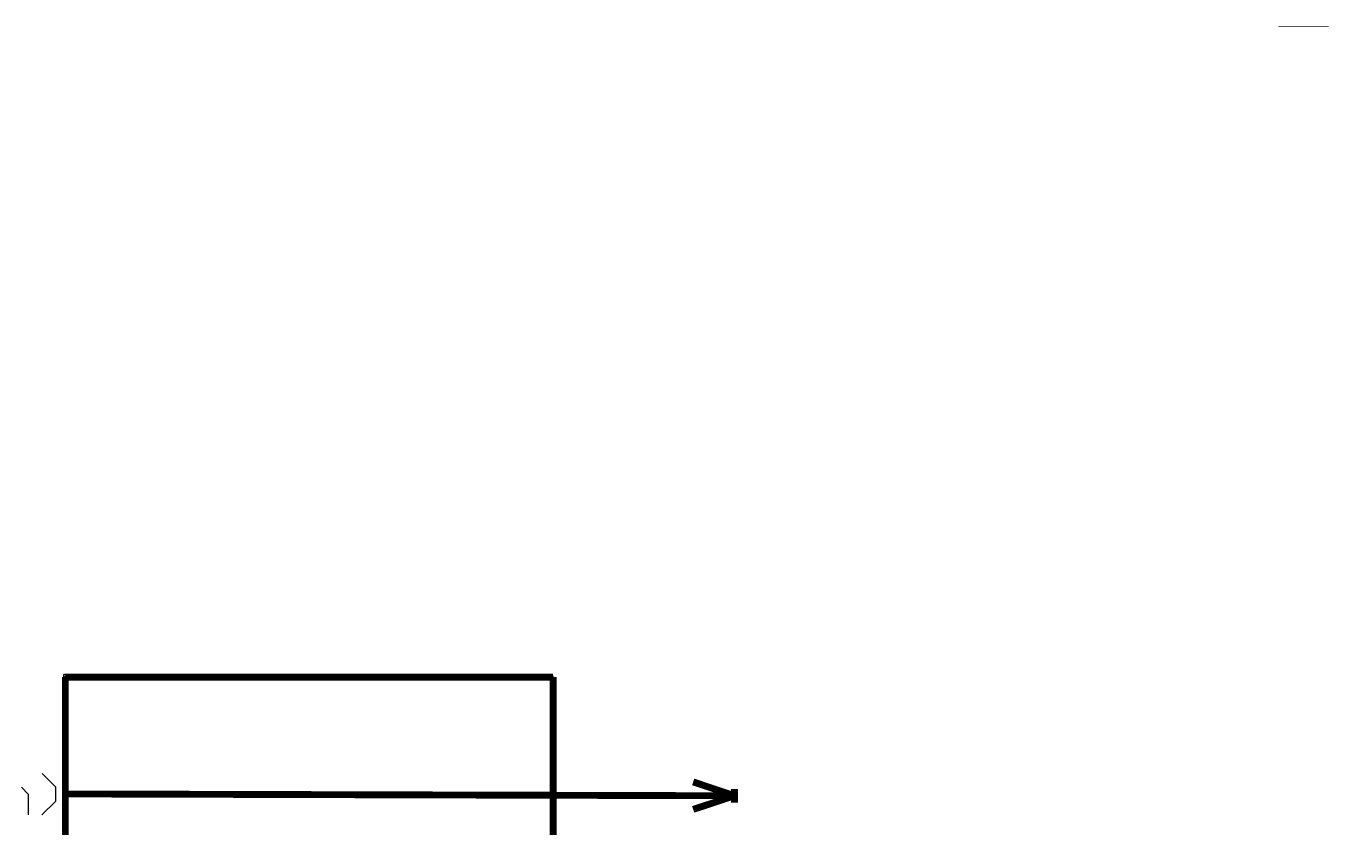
# Model space of a CAD drawing. Header units: millimetres. Extents: x -73.5 to 21.8, y -0.8 to 75.3.
# Drawn here: x -26.27 to 21.81, y 45.72 to 75.32 of the extents above; entities that cross this region are included whole.
import ezdxf

# ---------------------------------------------------------------- set-up
doc = ezdxf.new("R2010")
doc.units = ezdxf.units.MM
for name, color, linetype in [('BottomOverlay', 54, 'Continuous'), ('Mechanical15', 56, 'Continuous'), ('TopOverlay', 2, 'Continuous')]:
    doc.layers.add(name, color=color, linetype=linetype)

msp = doc.modelspace()

# ---------------------------------------------------------------- linework, layer by layer
at = {"layer": 'BottomOverlay', "const_width": 0.0254}
msp.add_lwpolyline([(19.939, 75.311), (21.793, 75.311)], dxfattribs=at)
at = {"layer": 'Mechanical15'}
for p, q in [((-24.884, 51.365), (-24.849, 51.4)), ((-24.884, 51.315), (-24.884, 51.365)), ((-24.849, 51.28), (-24.884, 51.315)), ((-24.849, 51.4), (-24.824, 51.4)), ((-24.824, 51.28), (-24.849, 51.28)), ((-24.824, 51.4), (-24.799, 51.4)), ((-24.824, 51.28), (-24.824, 51.28)), ((-24.799, 51.28), (-24.824, 51.28)), ((-24.824, 51.28), (-24.824, 51.28)), ((-24.799, 51.4), (-24.764, 51.365)), ((-24.764, 51.315), (-24.799, 51.28)), ((-24.764, 51.365), (-24.764, 51.315))]:
    msp.add_line(p, q, dxfattribs=at)
at = {"layer": 'Mechanical15', "const_width": 0.0508}
for points in [[(-24.824, 51.34), (-6.824, 51.34)], [(-24.824, 25.84), (-24.824, 51.34)], [(-6.824, 25.84), (-6.824, 51.34)]]:
    msp.add_lwpolyline(points, dxfattribs=at)
at = {"layer": 'TopOverlay'}
for p, q in [((-25.174, 47.223), (-25.681, 47.733)), ((-26.444, 47.227), (-26.19, 46.972)), ((-25.176, 46.716), (-25.174, 47.223)), ((-26.19, 46.972), (-26.193, 46.211)), ((-25.685, 46.209), (-25.176, 46.716))]:
    msp.add_line(p, q, dxfattribs=at)
at = {"layer": 'TopOverlay', "const_width": 0.254}
for points in [[(-24.824, 44.839), (-24.824, 51.289)], [(-24.824, 51.289), (-6.824, 51.289)], [(-6.824, 44.823), (-6.824, 51.289)], [(-1.653, 47.423), (-0.131, 46.911)], [(-0.131, 46.657), (-0.13, 47.165)], [(-24.901, 46.979), (-0.131, 46.911)], [(-1.656, 46.407), (-0.131, 46.911)]]:
    msp.add_lwpolyline(points, dxfattribs=at)

doc.saveas('drawing.dxf')
